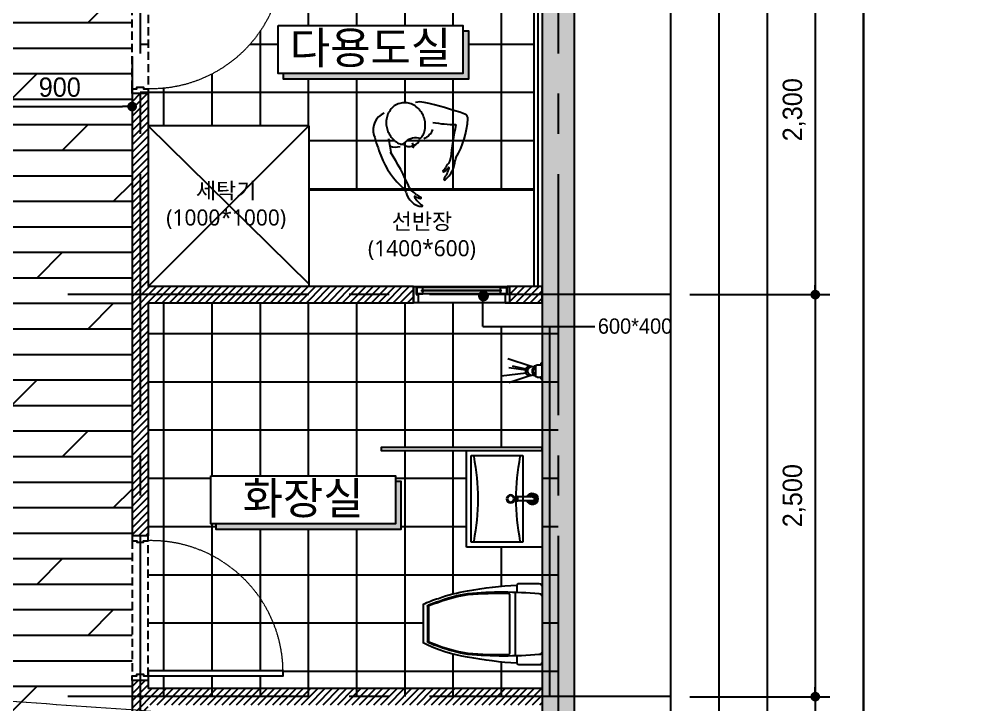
# Model space of a CAD drawing. Header units: millimetres. Extents: x -224448 to 1592092, y -164641 to 319001.
# Drawn here: x 81951 to 87950, y 91912 to 96174 of the extents above; entities that cross this region are included whole.
import ezdxf

# ---------------------------------------------------------------- set-up
doc = ezdxf.new("R2010")
doc.units = ezdxf.units.MM
for name, pattern in [('CEN', [62, 60, -1, 0, -1]), ('CENTER2', [1.125, 0.75, -0.125, 0.125, -0.125]), ('HIDDEN', [9.525, 6.35, -3.175])]:
    doc.linetypes.add(name, pattern=pattern)
doc.layers.get('Defpoints').update_dxf_attribs({"color": 35})
for name, color, linetype in [('ARREA', 1, 'Continuous'), ('CO-BATH', 6, 'Continuous'), ('DIM', 3, 'Continuous'), ('i-furn-bath', 6, 'Continuous'), ('I-SYM', 4, 'Continuous'), ('I-TEXT', 7, 'Continuous'), ('I_CON', 2, 'Continuous'), ('I_DOOR', 4, 'Continuous'), ('I_FUR', 6, 'Continuous'), ('I_HAT', 8, 'Continuous'), ('I_TXT', 7, 'Continuous'), ('I_WALL', 3, 'Continuous'), ('I_WIN', 5, 'Continuous')]:
    doc.layers.add(name, color=color, linetype=linetype)
doc.layers.add('I_CEN', color=1, linetype='CEN', lineweight=13)
doc.styles.add('HY울릉도', font='')
doc.styles.add('IABU-글꼴스타일', font='')
doc.styles.add('NTOP', font='Dotum.ttf')
doc.styles.add('맑은고딕', font='malgun.ttf')
doc.styles.get('HY울릉도').set_extended_font_data('HY울릉도L')
doc.styles.get('IABU-글꼴스타일').set_extended_font_data('HY울릉도L')
doc.linetypes.add('BATTING', pattern='A,0.00254,-2.54,[134,ltypeshp.shx,S=2.54,R=0,X=-2.54,Y=0],-5.08,[134,ltypeshp.shx,S=2.54,R=180,X=2.54,Y=0],-2.54', length=10.16254)
doc.dimstyles.new('IABC-100 (SUB)', dxfattribs={"dimscale": 60, "dimtxt": 2, "dimasz": 1, "dimexe": 1.5, "dimexo": 2, "dimgap": 1, "dimtad": 1, "dimdec": 0, "dimdsep": 46, "dimlunit": 6, "dimtxsty": 'IABU-글꼴스타일', "dimblk": '1234_Dot', "dimcen": 1, "dimclrd": 4, "dimclre": 4, "dimclrt": 7, "dimadec": 0, "dimazin": 0, "dimtfac": 1, "dimtdec": 0, "dimtix": 1, "dimtmove": 2, "dimatfit": 3, "dimldrblk": '1234_Dot', "dimfxl": 2, "dimtolj": 1, "dimtzin": 0, "dimarcsym": 0})
pattern_1 = [(0, (-20650, 42020), (0, 300), []), (90, (-20650, 42020), (-300, 2e-14), [])]

# ---------------------------------------------------------------- blocks, each defined once
blk = doc.blocks.new('klsdfa')
at = {"layer": 'I_CEN'}
blk.add_arc((2937606.3, -1355168), 820.3, 90.70525, 181.30421, dxfattribs=at)
at = {"layer": 'I_DOOR'}
for points in [[(2937596.2, -1354346.6), (2937596.2, -1355186.6), (2937626.2, -1355186.6), (2937626.2, -1354346.6)], [(2936756.2, -1355186.6), (2936756.2, -1355286.6), (2936786.2, -1355286.6), (2936786.2, -1355256.6), (2936796.2, -1355256.6), (2936796.2, -1355216.6), (2936786.2, -1355216.6), (2936786.2, -1355186.6), (2936756.2, -1355186.6)], [(2937656.2, -1355186.6), (2937656.2, -1355286.6), (2937626.2, -1355286.6), (2937626.2, -1355256.6), (2937616.2, -1355256.6), (2937616.2, -1355216.6), (2937626.2, -1355216.6), (2937626.2, -1355186.6), (2937656.2, -1355186.6)]]:
    blk.add_lwpolyline(points, close=True, dxfattribs=at)
at = {"layer": 'I_FUR', "color": 8, "linetype": 'HIDDEN', "ltscale": 8}
for p, q in [((2937626.2, -1355186.6), (2936786.2, -1355186.6)), ((2936786.2, -1355286.6), (2937626.2, -1355286.6))]:
    blk.add_line(p, q, dxfattribs=at)
blk = doc.blocks.new('A$C12CF277A')
at = {"color": 251, "linetype": 'ByBlock'}
for p, q in [((448.1, 482.6), (440.9, 477.7)), ((455.5, 487), (448.1, 482.6)), ((463.2, 490.9), (455.5, 487)), ((471, 494.3), (463.2, 490.9)), ((479, 497.2), (471, 494.3)), ((487, 499.7), (479, 497.2)), ((495.2, 501.7), (487, 499.7)), ((503.5, 503.2), (495.2, 501.7)), ((511.8, 504.2), (503.5, 503.2)), ((520.2, 504.8), (511.8, 504.2)), ((528.6, 504.9), (520.2, 504.8)), ((537, 504.5), (528.6, 504.9)), ((545.4, 503.6), (537, 504.5)), ((553.8, 502.3), (545.4, 503.6)), ((562.1, 500.4), (553.8, 502.3)), ((570.4, 498), (562.1, 500.4)), ((578.5, 495.1), (570.4, 498)), ((586.5, 491.7), (578.5, 495.1)), ((594.3, 487.7), (586.5, 491.7)), ((601.9, 483.2), (594.3, 487.7)), ((609.2, 478.2), (601.9, 483.2)), ((410, 446.1), (409.2, 444.9)), ((415.4, 453.4), (410, 446.1)), ((421.2, 460.2), (415.4, 453.4)), ((427.4, 466.5), (421.2, 460.2)), ((434, 472.4), (427.4, 466.5)), ((440.9, 477.7), (434, 472.4)), ((616.2, 472.6), (609.2, 478.2)), ((622.8, 466.5), (616.2, 472.6)), ((629, 459.9), (622.8, 466.5)), ((634.8, 452.8), (629, 459.9)), ((639.9, 445.2), (634.8, 452.8)), ((644.5, 437.2), (639.9, 445.2)), ((648.4, 428.8), (644.5, 437.2)), ((651.6, 420.1), (648.4, 428.8)), ((654.1, 411.1), (651.6, 420.1)), ((372.1, 371.4), (371.9, 370)), ((371.9, 370), (372.4, 368.7)), ((373, 372.8), (372.1, 371.4)), ((372.4, 368.7), (373.5, 367.5)), ((374.2, 374), (373, 372.8)), ((373.5, 367.5), (374.9, 366.6)), ((375.7, 375), (374.2, 374)), ((374.9, 366.6), (376.5, 365.9)), ((377.1, 375.8), (375.7, 375)), ((376.5, 365.9), (378.1, 365.3)), ((378.6, 376.5), (377.1, 375.8)), ((378.1, 365.3), (379.7, 365)), ((379.9, 377), (378.6, 376.5)), ((379.7, 365), (381.1, 364.7)), ((381.1, 377.4), (379.9, 377)), ((382.2, 377.7), (381.1, 377.4)), ((381.1, 364.7), (382.3, 364.5)), ((399.7, 372.7), (381.2, 370.9)), ((383.2, 378), (382.2, 377.7)), ((382.3, 364.5), (383.5, 364.4)), ((384.1, 378.2), (383.2, 378)), ((383.5, 364.4), (384.5, 364.3)), ((384.9, 378.4), (384.1, 378.2)), ((384.5, 364.3), (385.4, 364.3)), ((385.1, 378.5), (384.9, 378.4)), ((385.4, 364.3), (386.3, 364.2)), ((386.3, 364.2), (386.5, 364.2)), ((652.3, 355.9), (654.5, 364.9)), ((655.7, 401.9), (654.1, 411.1)), ((654.5, 364.9), (656, 374.1)), ((656.6, 392.7), (655.7, 401.9)), ((656, 374.1), (656.7, 383.3)), ((656.7, 383.3), (656.6, 392.7)), ((422.7, 303.6), (423.8, 302.6)), ((423.8, 302.6), (430.4, 296.5)), ((612.6, 296.7), (619.2, 302.6)), ((619.2, 302.6), (625.4, 308.9)), ((625.4, 308.9), (631.3, 315.7)), ((631.3, 315.7), (636.6, 323)), ((636.6, 323), (641.4, 330.7)), ((641.4, 330.7), (645.7, 338.7)), ((645.7, 338.7), (649.3, 347.2)), ((649.3, 347.2), (652.3, 355.9)), ((430.4, 296.5), (437.4, 290.9)), ((437.4, 290.9), (444.7, 285.8)), ((444.7, 285.8), (452.3, 281.3)), ((452.3, 281.3), (460.1, 277.4)), ((460.1, 277.4), (468.1, 274)), ((468.1, 274), (476.3, 271.1)), ((476.3, 271.1), (484.5, 268.7)), ((484.5, 268.7), (492.8, 266.8)), ((492.8, 266.8), (501.2, 265.5)), ((501.2, 265.5), (509.6, 264.6)), ((509.6, 264.6), (518, 264.2)), ((518, 264.2), (526.4, 264.3)), ((526.4, 264.3), (534.8, 264.9)), ((534.8, 264.9), (543.1, 265.9)), ((543.1, 265.9), (551.4, 267.4)), ((551.4, 267.4), (559.6, 269.4)), ((559.6, 269.4), (567.7, 271.8)), ((567.7, 271.8), (575.6, 274.8)), ((575.6, 274.8), (583.4, 278.2)), ((583.4, 278.2), (591.1, 282.1)), ((591.1, 282.1), (598.5, 286.5)), ((598.5, 286.5), (605.7, 291.4)), ((605.7, 291.4), (612.6, 296.7)), ((181.3, 223.2), (181.2, 221.7)), ((181.2, 221.7), (181.2, 220.1)), ((181.2, 220.1), (181.4, 218.6)), ((181.8, 224.6), (181.3, 223.2)), ((181.4, 218.6), (181.6, 217.3)), ((181.6, 217.3), (181.9, 216.1)), ((182.6, 225.7), (181.8, 224.6)), ((181.9, 216.1), (182.2, 215)), ((182.2, 215), (182.5, 214.1)), ((182.5, 214.1), (182.9, 213.2)), ((183.7, 226.3), (182.6, 225.7)), ((182.9, 213.2), (183.1, 212.4)), ((183.1, 212.4), (183.4, 211.7)), ((183.4, 211.7), (183.7, 211)), ((185, 226.5), (183.7, 226.3)), ((183.7, 211), (184, 210.4)), ((184, 210.4), (184.2, 209.9)), ((184.2, 209.9), (184.5, 209.3)), ((184.5, 209.3), (184.7, 208.8)), ((184.7, 208.8), (185, 208.3)), ((186.5, 226.1), (185, 226.5)), ((185, 208.3), (185.2, 207.9)), ((185.2, 207.9), (185.5, 207.4)), ((185.5, 207.4), (185.7, 207)), ((185.7, 207), (186, 206.5)), ((186, 206.5), (186.2, 206.1)), ((186.2, 206.1), (186.5, 205.7)), ((186.7, 226), (186.5, 226.1)), ((186.5, 205.7), (186.7, 205.2)), ((186.7, 205.2), (187, 204.8)), ((187, 204.8), (187.3, 204.3)), ((187.3, 204.3), (187.6, 203.8)), ((187.6, 203.8), (187.9, 203.4)), ((187.9, 203.4), (188.3, 202.8)), ((188.3, 202.8), (188.7, 202.3)), ((188.7, 202.3), (189.1, 201.7)), ((189.1, 201.7), (189.6, 201.1)), ((189.6, 201.1), (190.1, 200.5)), ((190.1, 200.5), (190.5, 199.9))]:
    blk.add_line(p, q, dxfattribs=at)
for centre, radius, start, end in [((441.9, 59.2), 527, 98.24778, 126.23458), ((649.2, -1691.7), 2289.9, 93.71698, 97.09528), ((508, 481.5), 112.2, 9.43818, 93.71708), ((110, 512.1), 34.5, 268.35441, 306.23478), ((-114.4, 1846.8), 1416.4, 279.95483, 290.18498), ((458, 1647.9), 1139.2, 265.14332, 269.98391), ((485.1, 459), 89.8, 145.61348, 185.47988), ((105.8, 365.6), 112, 88.35448, 160.89968), ((110.8, 292.3), 147.9, 106.74538, 133.85728), ((131.4, 366.4), 86.2, 134.01008, 157.58948), ((69.2, 430.8), 3.37, 314.00998, 105.48118), ((-151.8, 721.3), 382.2, 307.13988, 312.94168), ((133.3, 417.3), 34.5, 94.79838, 135.60098), ((454.3, 375.1), 75.1, 137.04308, 178.80508), ((425.8, 433.4), 20.1, 145.69268, 215.81708), ((332.7, 366.3), 94.7, 335.14318, 35.81658), ((5, 402.7), 4.97, 184.25758, 312.27868), ((54.7, 397.5), 3.42, 149.69248, 329.69368), ((151.2, 321.2), 119.6, 127.14048, 141.45438), ((453.7, 380.7), 75.1, 192.15472, 233.9167), ((436.9, 318), 20.1, 155.14268, 225.26708), ((500, 304.2), 89.8, 185.47988, 237.66735), ((-1434.7, 1236.9), 2289.9, 327.70188, 334.28288), ((527.4, 291.9), 112.2, 334.28288, 1.56628), ((133.8, 226.8), 4.48, 36.49228, 205.39348), ((281.5, 296.9), 168, 205.39303, 253.53054), ((303, 377.2), 221.9, 221.74057, 240.7781), ((289.5, 287.4), 119.6, 210.81844, 225.1323), ((263.8, 245.3), 86.2, 211.78875, 221.12033), ((196.3, 186.5), 3.37, 240.77915, 41.12038), ((-64.6, -68.3), 382.2, 39.33128, 45.13308), ((1551.3, -205.7), 1139.2, 158.09138, 165.41888), ((258.8, 194.6), 34.5, 216.67099, 257.47375), ((224.1, 102.7), 34.5, 46.20278, 73.53108), ((612.8, 508), 527, 226.20211, 254.02479), ((-178.9, -1188.6), 1416.4, 63.69558, 72.31818), ((476.6, 28.7), 28.8, 246.99842, 326.52798)]:
    blk.add_arc(centre, radius, start, end, dxfattribs=at)
blk = doc.blocks.new('j1')
at = {"layer": 'i-furn-bath', "color": 6}
for p, q in [((19910.7, 13515.2), (19444, 13515.2)), ((19424, 13495.2), (19424.2, 13371)), ((19931, 13371), (19930.8, 13495.2)), ((19434.2, 13361), (19480.4, 13361)), ((19480.4, 13350.3), (19876.9, 13350.1)), ((19876.6, 13360.9), (19921, 13361)), ((19801.3, 12776.1), (19560.6, 12776.1))]:
    blk.add_line(p, q, dxfattribs=at)
at = {"layer": 'i-furn-bath', "color": 8}
for p, q in [((19859.5, 13313.5), (19497.1, 13313)), ((19788.3, 12808.5), (19570.5, 12808.7)), ((19788.3, 12803.5), (19570.5, 12803.7))]:
    blk.add_line(p, q, dxfattribs=at)
at = {"layer": 'i-furn-bath', "color": 6}
for centre, radius, start, end in [((19444, 13495.2), 20, 90.08414, 180.08414), ((19508.3, 13495.3), 20, 90.08414, 180.08414), ((19910.8, 13495.2), 20, 0.08414, 90.08414), ((19434.2, 13371), 10, 180.08414, 270.08414), ((21971.8, 13520.8), 2542.6, 183.6048, 190.62391), ((17396, 13502.2), 2528.9, 349.76152, 356.7996), ((19921, 13371), 10, 270.08414, 0.08414), ((20391.9, 13192.6), 929.8, 188.69222, 206.61254), ((18965.1, 13190.5), 929.8, 339.86124, 351.47605), ((19243.8, 13047.5), 602.6, 336.74295, 343.4052), ((19243.8, 13047.5), 620.1, 334.04552, 343.4052)]:
    blk.add_arc(centre, radius, start, end, dxfattribs=at)
at = {"layer": 'i-furn-bath', "color": 8}
for centre, radius, start, end in [((19847.8, 13495.2), 20, 0.08414, 90.08414), ((21965.8, 13283.6), 2486.5, 175.04644, 185.29838), ((17399.4, 13268.9), 2478.9, 355.04006, 5.28477), ((21955.6, 13257.9), 2468.9, 178.95124, 184.71787), ((19497.1, 13303), 10, 90.08414, 178.95124), ((19859.5, 13303.5), 10, 1.21704, 90.08414), ((17401.2, 13251.3), 2468.9, 355.45041, 1.21704), ((20392.6, 13192.6), 913.1, 188.72366, 200.37929), ((20392.6, 13192.6), 908.1, 188.72366, 200.37929), ((18964.4, 13190.5), 908.1, 339.78899, 351.44461), ((18963.9, 13199.4), 916.6, 339.27822, 350.91152), ((20084.1, 13044.5), 573.1, 197.21229, 204.19184), ((20084.1, 13044.5), 568.1, 197.21615, 204.19717), ((19243.8, 13047.5), 597.6, 336.74295, 343.4052), ((19570.5, 12813.7), 10, 203.56976, 270.44477), ((19570.5, 12813.7), 5, 203.56976, 270.44477), ((19788.2, 12813.5), 5, 270.44477, 336.74295), ((19788.2, 12813.5), 10, 270.44477, 336.74295)]:
    blk.add_arc(centre, radius, start, end, dxfattribs=at)
blk = doc.blocks.new('B-003')
at = {"layer": 'CO-BATH'}
for p, q in [((-300, 0), (-300, -470)), ((300, 0), (-300, 0)), ((300, -470), (300, 0)), ((-300, -470), (300, -470))]:
    blk.add_line(p, q, dxfattribs=at)
at = {"layer": 'CO-BATH', "color": 8}
for p, q in [((-12.5, -60), (-12.5, -150.5)), ((12.5, -60), (12.5, -150.5)), ((-270, -120), (-270, -440)), ((270, -120), (-270, -120)), ((-14.5, -155.5), (-14.5, -160.5)), ((-14.5, -160.5), (14.5, -160.5)), ((-13.5, -150.5), (-13.5, -155.5)), ((13.5, -150.5), (13.5, -155.5)), ((14.5, -155.5), (14.5, -160.5)), ((270, -440), (270, -120)), ((-270, -440), (270, -440))]:
    blk.add_line(p, q, dxfattribs=at)
at = {"layer": 'CO-BATH', "color": 251}
for p, q in [((-14.5, -155.5), (14.5, -155.5)), ((-13.5, -150.5), (13.5, -150.5))]:
    blk.add_line(p, q, dxfattribs=at)
at = {"layer": 'CO-BATH', "color": 8}
blk.add_circle((0, -195), 25, dxfattribs=at)
at = {"layer": 'CO-BATH', "color": 251}
blk.add_circle((0, -195), 20, dxfattribs=at)
at = {"layer": 'CO-BATH', "color": 8}
for radius, start, end in [(35, 290.92481, 249.07514), (12.5, 359.99998, 179.99998)]:
    blk.add_arc((0, -60), radius, start, end, dxfattribs=at)
at = {"layer": 'CO-BATH', "color": 251}
for centre, radius, start, end in [((0, -60), 30, 294.62429, 245.37566), ((0, -60), 25, 299.99998, 239.99998), ((0, -60), 18, 313.98294, 226.01701), ((0, 1201.9), 1362.4, 258.89099, 281.10901), ((0, -1761.9), 1362.4, 78.89099, 101.10901)]:
    blk.add_arc(centre, radius, start, end, dxfattribs=at)
blk = doc.blocks.new('A-101')
at = {"layer": 'CO-BATH'}
for p, q in [((-49.8, 0), (50.2, 0)), ((-49.8, -5), (-49.8, 0)), ((-30, 0), (30, 0)), ((50.2, -5), (50.2, 0)), ((-49.8, -5), (-37.4, -5)), ((-38, -31), (-38, -8)), ((-23.1, -43.2), (-30.3, -74)), ((-30, -39), (0, -39)), ((-30, -39), (-30, -48)), ((-28, -50), (-24.7, -50)), ((-13.8, -47.7), (-13.8, -39)), ((0, -39), (30, -39)), ((13.8, -47.7), (13.8, -39)), ((23.1, -43.2), (30.3, -74)), ((24.7, -50), (28, -50)), ((30, -39), (30, -48)), ((37.4, -5), (50.2, -5)), ((38, -31), (38, -8))]:
    blk.add_line(p, q, dxfattribs=at)
for centre, radius, start, end in [((-30, -8), 8, 90, 180), ((30, -8), 8, 0, 90), ((-30, -31), 8, 180, 270), ((-28, -48), 2, 180, 270), ((-11.4, -43.2), 11.7, 159.23985, 180), ((-11.4, -43.2), 11.7, 180, 210.37899), ((-5.9, -40), 18, 210.37899, 234.75484), ((-2.3, -34.9), 24.2, 234.75484, 253.68605), ((-10.7, -47.7), 3.12, 180, 222.16593), ((-5.6, -43.1), 9.93, 222.16593, 245.42253), ((-2.2, -35.7), 18.1, 245.42253, 259.27274), ((0, -26.9), 32.6, 253.68605, 270), ((0, -23.9), 30.1, 259.27274, 270), ((0, -23.9), 30.1, 270, 280.72726), ((0, -26.9), 32.6, 270, 286.31395), ((2.2, -35.7), 18.1, 280.72726, 294.57747), ((2.3, -34.9), 24.2, 286.31395, 305.24516), ((5.6, -43.1), 9.93, 294.57747, 317.83407), ((10.7, -47.7), 3.12, 317.83407, 360), ((5.9, -40), 18, 305.24516, 329.62101), ((11.4, -43.2), 11.7, 329.62101, 0), ((11.4, -43.2), 11.7, 0, 20.76015), ((28, -48), 2, 270, 0), ((30, -31), 8, 270, 0), ((-13.8, -77.9), 17, 166.81862, 180), ((-13.8, -77.9), 17, 180, 209.28052), ((0.6, -58.7), 30.2, 194.59679, 194.99057), ((-7.1, -74.2), 24.6, 209.28052, 233.54641), ((-4.1, -64.4), 23.7, 176.04254, 199.38076), ((0.6, -58.7), 30.2, 206.60074, 268.83245), ((-2.8, -68.3), 31.9, 233.54641, 252.98678), ((0, -59.1), 41.5, 252.98678, 270), ((-0.6, -58.7), 30.2, 271.16755, 333.39926), ((0, -59.1), 41.5, 270, 287.01322), ((2.8, -68.3), 31.9, 287.01322, 306.45359), ((7.1, -74.2), 24.6, 306.45359, 330.71948), ((4.1, -64.4), 23.7, 340.61924, 3.95746), ((-0.6, -58.7), 30.2, 345.00943, 345.40321), ((13.8, -77.9), 17, 330.71948, 0), ((13.8, -77.9), 17, 360, 13.18138)]:
    blk.add_arc(centre, radius, start, end, dxfattribs=at)
blk = doc.blocks.new('A-102')
at = {"layer": 'CO-BATH', "color": 251}
for p, q in [((-30.7, -76.3), (-72.9, -207)), ((-14, -98.2), (-32.3, -254.8)), ((5.7, -100.2), (20.8, -206.8)), ((12.1, -98.8), (31.3, -183.2)), ((30.3, -74), (75.6, -211.9))]:
    blk.add_line(p, q, dxfattribs=at)
at = {"layer": 'CO-BATH'}
blk.add_blockref('A-101', (0, 0), dxfattribs=at)
blk = doc.blocks.new('1234_Dot')
at = {"color": 0, "linetype": 'ByBlock', "lineweight": -2}
blk.add_line((-0.5, 0), (-1, 0), dxfattribs=at)
at = {"color": 0, "linetype": 'ByBlock', "const_width": 0.5}
blk.add_lwpolyline([(-0.25, 0, 1), (0.25, 0, 1)], format="xyb", close=True, dxfattribs=at)
blk = doc.blocks.new('*D175')
at = {"layer": 'Defpoints', "color": 0, "ltscale": 50, "transparency": 16777216}
for p in [(86002.5, 96761.6), (86002.5, 94461.6), (86902.5, 94461.6)]:
    blk.add_point(p, dxfattribs=at)
at = {"layer": 'DIM', "color": 4, "lineweight": -2, "ltscale": 50, "transparency": 16777216}
for p, q in [((86122.5, 96761.6), (86992.5, 96761.6)), ((86902.5, 96701.6), (86902.5, 94521.6)), ((86122.5, 94461.6), (86992.5, 94461.6))]:
    blk.add_line(p, q, dxfattribs=at)
at = {"layer": 'DIM', "color": 4, "lineweight": -2, "ltscale": 50, "transparency": 16777216, "xscale": 60, "yscale": 60, "zscale": 60}
for p, rotation in [((86902.5, 96761.6), 90), ((86902.5, 94461.6), 270)]:
    blk.add_blockref('1234_Dot', p, dxfattribs=dict(at, rotation=rotation))
at = {"layer": 'DIM', "color": 7, "ltscale": 50, "transparency": 16777216, "insert": (86771.1, 95611.6), "char_height": 120, "attachment_point": 5, "rotation": 90, "style": 'IABU-글꼴스타일'}
blk.add_mtext('\\A1;2,300', dxfattribs=at)
blk = doc.blocks.new('*D176')
at = {"layer": 'Defpoints', "color": 0, "ltscale": 50, "transparency": 16777216}
for p in [(86002.5, 94461.6), (86002.5, 91961.6), (86902.5, 91961.6)]:
    blk.add_point(p, dxfattribs=at)
at = {"layer": 'DIM', "color": 4, "lineweight": -2, "ltscale": 50, "transparency": 16777216}
for p, q in [((86122.5, 94461.6), (86992.5, 94461.6)), ((86902.5, 94401.6), (86902.5, 92021.6)), ((86122.5, 91961.6), (86992.5, 91961.6))]:
    blk.add_line(p, q, dxfattribs=at)
at = {"layer": 'DIM', "color": 4, "lineweight": -2, "ltscale": 50, "transparency": 16777216, "xscale": 60, "yscale": 60, "zscale": 60}
for p, rotation in [((86902.5, 94461.6), 90), ((86902.5, 91961.6), 270)]:
    blk.add_blockref('1234_Dot', p, dxfattribs=dict(at, rotation=rotation))
at = {"layer": 'DIM', "color": 7, "ltscale": 50, "transparency": 16777216, "insert": (86771.1, 93211.6), "char_height": 120, "attachment_point": 5, "rotation": 90, "style": 'IABU-글꼴스타일'}
blk.add_mtext('\\A1;2,500', dxfattribs=at)
blk = doc.blocks.new('*D177')
at = {"layer": 'Defpoints', "color": 0, "ltscale": 50, "transparency": 16777216}
for p in [(86002.5, 91961.6), (86002.5, 90361.6), (86902.5, 90361.6)]:
    blk.add_point(p, dxfattribs=at)
at = {"layer": 'DIM', "color": 4, "lineweight": -2, "ltscale": 50, "transparency": 16777216}
for p, q in [((86122.5, 91961.6), (86992.5, 91961.6)), ((86902.5, 91901.6), (86902.5, 90421.6)), ((86122.5, 90361.6), (86992.5, 90361.6))]:
    blk.add_line(p, q, dxfattribs=at)
at = {"layer": 'DIM', "color": 4, "lineweight": -2, "ltscale": 50, "transparency": 16777216, "xscale": 60, "yscale": 60, "zscale": 60}
for p, rotation in [((86902.5, 91961.6), 90), ((86902.5, 90361.6), 270)]:
    blk.add_blockref('1234_Dot', p, dxfattribs=dict(at, rotation=rotation))
at = {"layer": 'DIM', "color": 7, "ltscale": 50, "transparency": 16777216, "insert": (86771.1, 91161.6), "char_height": 120, "attachment_point": 5, "rotation": 90, "style": 'IABU-글꼴스타일'}
blk.add_mtext('\\A1;1,600', dxfattribs=at)
blk = doc.blocks.new('*D179')
at = {"layer": 'Defpoints', "color": 0, "ltscale": 50, "transparency": 16777216}
for p in [(86002.5, 96761.6), (87202.5, 96761.6), (86002.5, 85061.6)]:
    blk.add_point(p, dxfattribs=at)
at = {"layer": 'DIM', "color": 4, "lineweight": -2, "ltscale": 50, "transparency": 16777216}
for p, q in [((86122.5, 96761.6), (87292.5, 96761.6)), ((87202.5, 85121.6), (87202.5, 96701.6)), ((86122.5, 85061.6), (87292.5, 85061.6))]:
    blk.add_line(p, q, dxfattribs=at)
at = {"layer": 'DIM', "color": 4, "lineweight": -2, "ltscale": 50, "transparency": 16777216, "xscale": 60, "yscale": 60, "zscale": 60}
for p, rotation in [((87202.5, 96761.6), 90), ((87202.5, 85061.6), 270)]:
    blk.add_blockref('1234_Dot', p, dxfattribs=dict(at, rotation=rotation))
at = {"layer": 'DIM', "color": 7, "ltscale": 50, "transparency": 16777216, "insert": (87071.1, 90911.6), "char_height": 120, "attachment_point": 5, "rotation": 90, "style": 'IABU-글꼴스타일'}
blk.add_mtext('\\A1;11,700', dxfattribs=at)
blk = doc.blocks.new('ff')
at = {"layer": 'I_WIN', "linetype": 'Continuous'}
for p, q in [((43740, 8610), (43710, 8610)), ((43710, 8610), (43710, 8519.1)), ((43740, 8559.1), (43740, 8610)), ((44280, 8561.1), (44280, 8610)), ((44280, 8610), (44310, 8610)), ((44310, 8610), (44310, 8519.1)), ((44310, 8610), (44310, 8519)), ((43727.4, 8510.1), (43727.4, 8559.1)), ((43727.4, 8559.1), (43740, 8559.1)), ((43730.7, 8514.8), (43730.7, 8554.8)), ((43730.7, 8554.8), (43768.7, 8554.8)), ((44289.3, 8554.8), (43730.7, 8554.8)), ((43768.7, 8540.1), (43763.2, 8538.3)), ((43763.2, 8538.3), (43763.2, 8531.9)), ((44256.8, 8537.1), (43763.2, 8537.1)), ((43763.2, 8533.1), (44256.8, 8533.1)), ((43763.2, 8531.9), (43768.7, 8530.1)), ((43768.7, 8554.8), (43768.7, 8540.1)), ((43768.7, 8540.9), (43771.5, 8539.5)), ((43768.7, 8529.3), (43771.5, 8530.7)), ((43768.7, 8530.1), (43768.7, 8514.8)), ((43771.5, 8539.5), (43772, 8538.5)), ((43771.5, 8530.7), (43772, 8531.7)), ((43772, 8538.5), (43772.5, 8537.1)), ((43772, 8531.7), (43772.5, 8533.1)), ((44248, 8538.5), (44247.5, 8537.1)), ((44248, 8538.5), (44247.5, 8537.1)), ((44248, 8531.7), (44247.5, 8533.1)), ((44248, 8531.7), (44247.5, 8533.1)), ((44248.5, 8539.5), (44248, 8538.5)), ((44248.5, 8539.5), (44248, 8538.5)), ((44248.5, 8530.7), (44248, 8531.7)), ((44248.5, 8530.7), (44248, 8531.7)), ((44251.3, 8540.9), (44248.5, 8539.5)), ((44251.3, 8540.9), (44248.5, 8539.5)), ((44251.3, 8529.3), (44248.5, 8530.7)), ((44251.3, 8529.3), (44248.5, 8530.7)), ((44289.3, 8554.8), (44251.3, 8554.8)), ((44251.3, 8554.8), (44251.3, 8540.1)), ((44289.3, 8554.8), (44251.3, 8554.8)), ((44251.3, 8554.8), (44251.3, 8540.1)), ((44251.3, 8540.1), (44256.8, 8538.3)), ((44251.3, 8540.1), (44256.8, 8538.3)), ((44256.8, 8531.9), (44251.3, 8530.1)), ((44256.8, 8531.9), (44251.3, 8530.1)), ((44251.3, 8530.1), (44251.3, 8514.8)), ((44251.3, 8530.1), (44251.3, 8514.8)), ((44254.8, 8537.1), (44254.8, 8533.1)), ((44254.8, 8537.1), (44254.8, 8533.1)), ((44256.8, 8538.3), (44256.8, 8531.9)), ((44256.8, 8538.3), (44256.8, 8531.9)), ((44280, 8559), (44280, 8561.1)), ((44292.6, 8559), (44280, 8559)), ((44289.3, 8514.8), (44289.3, 8554.8)), ((44289.3, 8514.8), (44289.3, 8554.8)), ((44292.6, 8510), (44292.6, 8559)), ((43710, 8519.1), (43710, 8510.1)), ((43710, 8510.1), (43727.4, 8510.1)), ((43768.7, 8514.8), (43730.7, 8514.8)), ((44289.3, 8514.8), (43730.7, 8514.8)), ((44251.3, 8514.8), (44289.3, 8514.8)), ((44251.3, 8514.8), (44289.3, 8514.8)), ((44310, 8510), (44292.6, 8510)), ((44310, 8519.1), (44310, 8510.1)), ((44310, 8519), (44310, 8510))]:
    blk.add_line(p, q, dxfattribs=at)
blk.add_lwpolyline([(44310, 8610), (43710, 8610), (43710, 8510.1), (44310, 8510.1)], dxfattribs=at)
blk = doc.blocks.new('*D189')
at = {"layer": 'Defpoints', "color": 0, "ltscale": 50, "transparency": 16777216}
for p in [(81752.5, 96061.6), (82652.5, 96061.6), (82652.5, 95631.3)]:
    blk.add_point(p, dxfattribs=at)
at = {"layer": 'DIM', "color": 4, "lineweight": -2, "ltscale": 50, "transparency": 16777216}
for p, q in [((81752.5, 95941.6), (81752.5, 95541.3)), ((82652.5, 95941.6), (82652.5, 95541.3)), ((81812.5, 95631.3), (82592.5, 95631.3))]:
    blk.add_line(p, q, dxfattribs=at)
at = {"layer": 'DIM', "color": 4, "lineweight": -2, "ltscale": 50, "transparency": 16777216, "xscale": 60, "yscale": 60, "zscale": 60, "rotation": 180}
blk.add_blockref('1234_Dot', (81752.5, 95631.3), dxfattribs=at)
at = {"layer": 'DIM', "color": 4, "lineweight": -2, "ltscale": 50, "transparency": 16777216, "xscale": 60, "yscale": 60, "zscale": 60}
blk.add_blockref('1234_Dot', (82652.5, 95631.3), dxfattribs=at)
at = {"layer": 'DIM', "color": 7, "ltscale": 50, "transparency": 16777216, "insert": (82202.5, 95751.3), "char_height": 120, "attachment_point": 5, "style": 'IABU-글꼴스타일'}
blk.add_mtext('\\A1;900', dxfattribs=at)

msp = doc.modelspace()

# ---------------------------------------------------------------- hatches: boundary and pattern name
at = {"layer": 'I-SYM', "linetype": 'Continuous', "ltscale": 0.5}
h = msp.add_hatch(color=9, dxfattribs=at)
h.dxf.hatch_style = 1
edge = h.paths.add_edge_path()
edge.add_arc((84838.181, 94453.404), 34.266, 0, 360)
at = {"layer": 'I_HAT'}
h = msp.add_hatch(color=256, dxfattribs=at)
h.dxf.hatch_style = 1
h.paths.add_polyline_path([(73302.484, 96861.633), (72702.484, 96861.633), (72702.484, 96661.633), (72711.564, 96661.633), (72802.484, 96661.633), (72902.484, 96661.633), (73302.484, 96661.633)])
h.paths.add_polyline_path([(72902.484, 95761.633), (72702.484, 95761.633), (72702.484, 84961.633), (73302.484, 84961.633), (73302.484, 85161.633), (72902.484, 85161.633), (72902.484, 88311.633), (72902.484, 90311.633), (72902.484, 94511.633)])
h.paths.add_polyline_path([(82977.484, 85161.633), (82752.484, 85161.633), (82752.484, 85511.633), (82652.484, 85511.633), (82652.484, 85161.633), (82152.484, 85161.633), (82152.484, 84961.633), (82977.484, 84961.633)])
h.paths.add_polyline_path([(85402.484, 90861.633), (85202.484, 90861.633), (85202.484, 85161.633), (84977.484, 85161.633), (84977.484, 84961.633), (85402.484, 84961.633)])
h.paths.add_polyline_path([(85402.484, 94263.236), (85202.484, 94263.236), (85202.484, 91811.633), (85202.484, 91461.633), (85402.484, 91461.633)])
h.paths.add_polyline_path([(85402.484, 96661.633), (85402.484, 96861.633), (84802.484, 96861.633), (84802.484, 96661.633), (85202.484, 96661.633), (85202.484, 94611.633), (85202.484, 94263.236), (85402.484, 94263.236)])
h = msp.add_hatch(dxfattribs=at)
h.set_pattern_fill('ANSI31', color=256, scale=10)
h.set_pattern_definition([(45, (-20650, 42020), (-22.45064, 22.45064), [])])
h.paths.add_polyline_path([(85202.484, 92011.633), (82752.484, 92011.633), (82752.484, 92061.633), (82652.484, 92061.633), (82652.484, 87261.633), (81352.484, 87261.633), (81352.484, 86811.633), (81452.484, 86811.633), (81452.484, 87161.633), (82652.484, 87161.633), (82652.484, 86411.633), (82752.484, 86411.633), (82752.484, 90311.633), (84252.484, 90311.633), (84252.484, 90411.633), (82752.484, 90411.633), (82752.484, 91911.633), (85202.484, 91911.633)])
h.paths.add_polyline_path([(82752.484, 94411.633), (84402.484, 94411.633), (84402.484, 94511.633), (82752.484, 94511.633), (82752.484, 95711.633), (82652.484, 95711.633), (82652.484, 94411.633), (82652.484, 92961.633), (82752.484, 92961.633)])
h.paths.add_polyline_path([(85202.484, 94511.633), (85002.484, 94511.633), (85002.484, 94502.554), (85002.484, 94411.633), (85202.484, 94411.633)])
h.paths.add_polyline_path([(81452.484, 85511.633), (81352.484, 85511.633), (81352.484, 85161.633), (81452.484, 85161.633)])
h.paths.add_polyline_path([(77852.484, 91011.633), (77752.484, 91011.633), (77752.484, 90961.633), (72902.484, 90961.633), (72902.484, 90861.633), (77752.484, 90861.633), (77752.484, 86111.633), (77852.484, 86111.633)])
h.paths.add_polyline_path([(77852.484, 85211.633), (77752.484, 85211.633), (77752.484, 85161.633), (77852.484, 85161.633)])
h.paths.add_polyline_path([(77852.484, 96661.633), (77752.484, 96661.633), (77752.484, 91911.633), (77852.484, 91911.633)])
h = msp.add_hatch(dxfattribs=at)
h.set_pattern_fill('DOLMIT', color=256, scale=25, double=1)
h.set_pattern_definition([(0, (-20650, 42020), (0, 158.75), []), (45, (-20650, 42020), (-317.4998, 317.4998), [224.5064, -449.0128])])
h.paths.add_polyline_path([(82652.484, 92061.633), (82652.484, 92091.633), (82652.484, 92931.633), (82652.484, 92961.633), (82652.484, 94411.633), (82652.484, 95711.633), (82652.484, 95741.633), (82652.484, 96581.633), (82652.484, 96611.633), (82652.484, 96661.633), (81752.484, 96661.633), (81752.484, 96061.633), (78452.484, 96061.633), (78452.484, 92911.633), (78582.484, 92911.633), (78217.484, 92411.633), (78582.484, 91911.633), (77852.484, 91911.633), (77852.484, 91911.633), (77852.484, 91881.633), (77852.484, 91041.633), (77852.484, 91011.633), (77852.484, 90461.633), (78252.484, 90461.633), (78252.484, 87461.633), (77852.484, 87461.633), (77852.484, 86111.633), (77802.484, 86111.633), (77802.484, 85211.633), (77852.484, 85211.633), (77852.484, 85161.633), (81352.484, 85161.633), (81352.484, 85511.633), (81402.484, 85511.633), (81402.484, 86771.633), (81382.484, 86771.633), (81352.484, 86781.633), (81352.484, 86741.633), (81352.484, 85911.633, -0.40080573), (80483.404, 86741.633), (80482.484, 86741.633), (80482.484, 86781.633), (81352.484, 86781.633), (81352.484, 86811.633), (81352.484, 87261.633), (82652.484, 87261.633), (82647.723, 87659.484, -0.41421356), (82617.723, 87629.484, -0.01137278), (82452.212, 87625.795, -0.50118324), (82433.043, 87651.475, 0.2060648), (82400.413, 87791.401, -0.05301842), (82407.584, 87780.933, -0.19360103), (82432.298, 87647.565, 0.44025486), (82452.208, 87625.795, 0.00131303), (82471.324, 87625.837), (82402.991, 87626.03, -0.00588961), (81874.674, 87622.566, -0.39600845), (81844.214, 87650.128, -0.05412982), (81846.169, 87782.633, -0.31566123), (81865.705, 87811.005, -0.48601721), (81826.493, 87837.238, -0.0410269), (81827.477, 88460.363, -0.4193379), (81857.373, 88490.984, -0.39206699), (81827.451, 88518.692, -0.03949918), (81827.451, 89140.777, -0.39198055), (81857.364, 89168.484), (81857.581, 89171.485, -0.3894914), (81827.522, 89198.751, -0.04765668), (81826.995, 89813.525, -0.4720466), (81856.25, 89849.441, -0.00021923), (81875.379, 89849.54, -0.37736067), (81846.169, 89876.335, -0.05412982), (81844.214, 90008.841, -0.39600845), (81874.674, 90036.403, -0.00588961), (82402.991, 90032.939, -0.01580616), (82617.723, 90029.984, -0.41421356), (82647.723, 89999.984)])
h.paths.add_polyline_path([(81352.484, 86741.633), (80483.404, 86741.633, 0.40080573), (81352.484, 85911.633)], flags=17)
h = msp.add_hatch(dxfattribs=at)
h.set_pattern_fill('_USER', color=256, scale=300, double=1, pattern_type=0)
h.set_pattern_definition(pattern_1)
h.paths.add_polyline_path([(85152.484, 96211.633), (84852.484, 96211.633), (84852.484, 96661.633), (84802.484, 96661.633), (82752.484, 96661.633), (82752.484, 96611.633), (82702.484, 96611.633), (82702.484, 95711.633), (82752.484, 95711.633), (82752.484, 95511.633), (83752.484, 95511.633), (83752.484, 95111.633), (85152.484, 95111.633)])
h.paths.add_polyline_path([(83594.801, 95802.469), (83594.801, 95836.219), (83561.051, 95836.219), (83561.051, 96136.219), (84710.934, 96136.219), (84710.934, 96102.469), (84744.684, 96102.469), (84744.684, 95802.469)], flags=16)
h.paths.add_polyline_path([(82752.484, 95741.633), (82752.484, 96581.633), (83592.484, 96581.633), (83592.484, 96551.633), (83591.402, 96551.633, -0.41727873)], flags=16)
h.paths.add_polyline_path([(84312.204, 95402.407), (84320.477, 95398.825), (84322.07, 95398.284, 0.31325947), (84344.379, 95403.785, -0.27145333), (84435.18, 95434.131, 0.32513312), (84456.76, 95443.894), (84461.717, 95452.372), (84465.573, 95460.451), (84468.833, 95468.719), (84471.505, 95477.125), (84473.601, 95485.625), (84475.136, 95494.18), (84476.127, 95502.754), (84476.588, 95511.318), (84476.535, 95519.845), (84475.983, 95528.31), (84474.945, 95536.695), (84473.432, 95544.98), (84471.454, 95553.148), (84469.02, 95561.181), (84466.135, 95569.064), (84462.805, 95576.78), (84459.032, 95584.309), (84454.821, 95591.633), (84450.172, 95598.731), (84445.088, 95605.575), (84439.57, 95612.141), (84433.623, 95618.397), (84427.253, 95624.31), (84420.467, 95629.842), (84413.278, 95634.953), (84405.703, 95639.599), (84397.764, 95643.736), (84389.49, 95647.317), (84380.917, 95650.296), (84372.089, 95652.628), (84363.057, 95654.271), (84353.88, 95655.189), (84344.623, 95655.352), (84335.356, 95654.74), (84326.155, 95653.342), (84317.094, 95651.159), (84308.252, 95648.204), (84299.7, 95644.501), (84291.507, 95640.086), (84283.734, 95635.004), (84276.434, 95629.308), (84269.653, 95623.057), (84263.423, 95616.314), (84257.771, 95609.143), (84252.712, 95601.608), (84248.254, 95593.772), (84244.397, 95585.693), (84241.138, 95577.426), (84238.466, 95569.019), (84236.369, 95560.519), (84234.833, 95551.964), (84233.843, 95543.39), (84233.381, 95534.826), (84233.434, 95526.3), (84233.986, 95517.834), (84235.024, 95509.449), (84236.537, 95501.164), (84238.515, 95492.997), (84240.949, 95484.963), (84243.834, 95477.08), (84247.164, 95469.364), (84250.936, 95461.834), (84255.147, 95454.51), (84259.796, 95447.413), (84264.88, 95440.569), (84270.398, 95434.002), (84276.344, 95427.746), (84282.715, 95421.833), (84289.5, 95416.302), (84296.689, 95411.191), (84304.264, 95406.544)], flags=16)
h.paths.add_polyline_path([(84393.944, 95386.125), (84394.624, 95385.039), (84395.429, 95383.863), (84396.385, 95382.616), (84397.513, 95381.351), (84398.815, 95380.166), (84400.261, 95379.222), (84401.765, 95378.719), (84403.19, 95378.83), (84404.396, 95379.598), (84405.295, 95380.904), (84405.883, 95382.528), (84406.713, 95386.9), (84406.056, 95391.36), (84406.193, 95390.218), (84406.303, 95388.941), (84406.366, 95387.518), (84406.352, 95385.947), (84406.212, 95384.258), (84405.883, 95382.528), (84403.841, 95376.883), (84396.54, 95381.653)], flags=16)
h.paths.add_polyline_path([(84600.449, 95231.215), (84600.98, 95231.613), (84601.474, 95231.994), (84605.886, 95235.493), (84608.787, 95239.155), (84604.872, 95234.412)], flags=16)
h.paths.add_polyline_path([(83598.147, 95767.918), (84676.048, 95767.918), (84676.048, 96205.487), (83598.147, 96205.487)], flags=24)
h.paths.add_polyline_path([(84516.198, 96235.99), (85169.866, 96235.99), (85169.866, 96639.342), (84516.198, 96639.342)], flags=9)
h = msp.add_hatch(color=256, dxfattribs=at)
h.dxf.hatch_style = 1
h.paths.add_polyline_path([(84744.684, 96102.469), (84710.934, 96102.469), (84710.934, 95836.219), (83594.801, 95836.219), (83594.801, 95802.469), (84744.684, 95802.469)])
h = msp.add_hatch(dxfattribs=at)
h.set_pattern_fill('_USER', color=256, scale=300, double=1, pattern_type=0)
h.set_pattern_definition(pattern_1)
h.paths.add_polyline_path([(85302.484, 94263.236), (84835.399, 94263.236), (84835.399, 94411.633), (84402.484, 94411.633), (82752.484, 94411.633), (82752.484, 92961.633), (82752.484, 92931.633, -0.41727873), (83591.402, 92121.633), (83592.484, 92121.633), (83592.484, 92091.633), (82752.484, 92091.633), (82752.484, 92061.633), (82702.484, 92061.633), (82702.484, 91961.633), (85302.484, 91961.633)])
h.paths.add_polyline_path([(84202.484, 93511.633), (85202.484, 93511.633), (85202.484, 93491.633), (85202.484, 92891.633), (84732.484, 92891.633), (84732.484, 93491.633), (84202.484, 93491.633)], flags=16)
h.paths.add_polyline_path([(84291.525, 93335.573), (84291.525, 93301.823), (84325.275, 93301.823), (84325.275, 93001.823), (83175.392, 93001.823), (83175.392, 93035.573), (83141.642, 93035.573), (83141.642, 93335.573)], flags=16)
h.paths.add_polyline_path([(84762.484, 93461.633), (85082.484, 93461.633), (85082.484, 93204.133), (85109.792, 93204.133, -5.41533937), (85109.792, 93179.133), (85082.484, 93179.133), (85082.484, 92921.633), (84762.484, 92921.633)], flags=0)
h.paths.add_polyline_path([(85104.297, 93972.516, -0.08606226), (85101.874, 93986.488, -0.11077037), (85106.087, 94004.158, -0.24294182), (85124.025, 94017.84), (85152.484, 94011.175), (85152.484, 94016.488), (85163.447, 94016.488, -0.41421356), (85171.447, 94024.488), (85197.484, 94024.488), (85197.484, 94036.716), (85202.484, 94036.716), (85202.484, 93936.716), (85197.484, 93936.716), (85197.484, 93948.488), (85163.447, 93948.488), (85163.447, 93956.488), (85154.484, 93956.488, -0.41421356), (85152.484, 93958.488), (85152.484, 93961.802), (85124.395, 93955.223), (85124.091, 93955.125, -0.19292156), (85108.529, 93964.739, -0.06978063), (85104.311, 93972.517)], flags=16)
h.paths.add_polyline_path([(85163.447, 94000.273), (85163.447, 94008.819, 0.22691518), (85153.368, 94007.971, 0.22772934), (85149.535, 94000.273)], flags=0)
h.paths.add_polyline_path([(85149.009, 93992.083, -0.06050661), (85150.33, 93996.235, -0.0732691), (85147.756, 94002.817, 0.08279139), (85144.288, 93995.637, 0.07130351), (85142.977, 93986.488, 0.06874853), (85149.009, 93980.893, -0.09388742)], flags=0)
h.paths.add_polyline_path([(85150.33, 93976.741, 0.10182582), (85152.695, 93973.511, 0.18608803), (85154.788, 93972.704), (85152.869, 93972.704, -0.06627991)], flags=0)
h.paths.add_polyline_path([(85051.984, 93206.133), (85051.984, 93177.133), (85041.984, 93177.133), (85041.984, 93182.908, -0.00320206), (85041.984, 93200.358), (85041.984, 93206.133)], flags=0)
h.paths.add_polyline_path([(84987.484, 93191.633, -1), (85027.484, 93191.633, -1)], flags=0)
h.paths.add_polyline_path([(84557.658, 92572.805, -0.05072261), (84739.973, 92619.382, -0.03071908), (85048.294, 92655.708, -0.41421356), (85058.309, 92665.693), (85182.513, 92665.511, -0.41335361), (85202.484, 92645.54), (85202.484, 92178.772, -0.41507404), (85182.455, 92158.743), (85058.25, 92158.926, -0.41421356), (85048.265, 92168.94, -0.03063622), (84739.368, 92207.494, -0.07835189), (84463.367, 92295.325), (84463.367, 92536.09, -0.04086203)], flags=16)
h.paths.add_polyline_path([(84562.486, 92555.983, -0.05076571), (84741.885, 92603.72, -0.02984436), (85037.438, 92611.671), (85037.542, 92214.852, -0.02929994), (84746.518, 92224.108, -0.05228097), (84562.066, 92271.417, -0.0303846), (84496.969, 92296.029, -0.29564149), (84490.968, 92305.099), (84490.761, 92529.524, -0.03174816)], flags=0)
h.paths.add_polyline_path([(84564.084, 92551.242, -0.05090116), (84742.712, 92597.05, -0.02516698), (84990.987, 92604.272, -0.40843403), (85000.775, 92594.26), (85000.242, 92231.851, -0.40843403), (84990.425, 92221.867, -0.02516698), (84742.172, 92229.818, -0.05090116), (84563.68, 92276.151, -0.03046988), (84498.968, 92300.612, -0.29564149), (84495.968, 92305.147), (84495.758, 92531.635, 0.23834), (84490.827, 92524.081, -0.03271937)], flags=0)
h.paths.add_polyline_path([(82752.484, 92931.633), (82752.484, 92121.633), (83591.402, 92121.633, 0.41727873)], flags=17)
h.paths.add_polyline_path([(83307.744, 92966.926), (84141.169, 92966.926), (84141.169, 93404.496), (83307.744, 93404.496)], flags=24)
h = msp.add_hatch(color=256, dxfattribs=at)
h.dxf.hatch_style = 1
h.paths.add_polyline_path([(84325.275, 93301.823), (84291.525, 93301.823), (84291.525, 93035.573), (83175.392, 93035.573), (83175.392, 93001.823), (84325.275, 93001.823)])

# ---------------------------------------------------------------- linework, layer by layer
at = {"layer": 'ARREA', "color": 1, "linetype": 'CENTER2', "ltscale": 2000}
for p, q in [((82702.484, 97461.633), (82702.484, 84361.633)), ((85302.484, 97461.633), (85302.484, 84361.633)), ((86002.484, 94461.633), (82052.484, 94461.633)), ((86002.484, 91961.633), (82052.484, 91961.633))]:
    msp.add_line(p, q, dxfattribs=at)
at = {"layer": 'Defpoints'}
for points in [[(70902.484, 98661.633), (87202.484, 98661.633), (87202.484, 83161.633), (70902.484, 83161.633)], [(71202.484, 98361.633), (86902.484, 98361.633), (86902.484, 83461.633), (71202.484, 83461.633)], [(71502.484, 98061.633), (86602.484, 98061.633), (86602.484, 83761.633), (71502.484, 83761.633)], [(71802.484, 97761.633), (86302.484, 97761.633), (86302.484, 84061.633), (71802.484, 84061.633)], [(72102.484, 97461.633), (86002.484, 97461.633), (86002.484, 84361.633), (72102.484, 84361.633)]]:
    msp.add_lwpolyline(points, close=True, dxfattribs=at)
at = {"layer": 'I-SYM', "color": 9, "linetype": 'Continuous', "ltscale": 0.5}
for q in [(84835.399, 94453.236), (85530.966, 94263.236)]:
    msp.add_line((84835.399, 94263.236), q, dxfattribs=at)
at = {"layer": 'I_CEN'}
msp.add_line((-107990, 105361.633), (312010, 75661.633), dxfattribs=at)
at = {"layer": 'I_CON', "color": 2}
for p, q in [((85202.484, 96661.633), (85202.484, 94611.633)), ((85402.484, 96661.633), (85402.484, 91461.633)), ((85202.484, 94611.633), (85202.484, 91811.633))]:
    msp.add_line(p, q, dxfattribs=at)
at = {"layer": 'I_FUR', "color": 8, "linetype": 'BATTING', "ltscale": 2.4}
msp.add_line((85177.484, 96661.633), (85177.484, 94511.633), dxfattribs=at)
at = {"layer": 'I_FUR', "color": 6, "linetype": 'Continuous'}
for p, q in [((83752.484, 95511.633), (83752.484, 94511.633)), ((85152.484, 95111.633), (83752.484, 95111.633))]:
    msp.add_line(p, q, dxfattribs=at)
msp.add_lwpolyline([(83752.484, 95511.633), (82752.484, 95511.633)], dxfattribs=at)
at = {"layer": 'I_FUR'}
msp.add_lwpolyline([(85202.484, 93491.633), (85202.484, 93511.633), (84202.484, 93511.633), (84202.484, 93491.633)], close=True, dxfattribs=at)
at = {"layer": 'I_HAT'}
for p, q in [((83752.484, 95511.633), (82752.484, 94511.633)), ((82752.484, 95511.633), (83752.484, 94529.45))]:
    msp.add_line(p, q, dxfattribs=at)
at = {"layer": 'I_TXT', "color": 142}
for points in [[(83561.051, 96136.219), (84710.934, 96136.219), (84710.934, 95836.219), (83561.051, 95836.219)], [(83141.642, 93335.573), (84291.525, 93335.573), (84291.525, 93035.573), (83141.642, 93035.573)]]:
    msp.add_lwpolyline(points, close=True, dxfattribs=at)
for points in [[(84710.934, 96102.469), (84744.684, 96102.469), (84744.684, 95802.469), (83594.801, 95802.469), (83594.801, 95836.219)], [(84291.525, 93301.823), (84325.275, 93301.823), (84325.275, 93001.823), (83175.392, 93001.823), (83175.392, 93035.573)]]:
    msp.add_lwpolyline(points, dxfattribs=at)
at = {"layer": 'I_WALL'}
for p, q in [((85152.484, 96661.633), (85152.484, 94511.633)), ((82652.484, 95711.633), (82652.484, 94411.633)), ((82752.484, 95711.633), (82752.484, 94511.633)), ((84402.484, 94511.633), (84402.484, 94411.633)), ((85002.484, 94411.633), (85002.484, 94511.633)), ((82652.484, 94411.633), (82652.484, 92961.633)), ((82752.484, 94411.633), (82752.484, 92961.633)), ((82752.484, 92961.633), (82652.484, 92961.633)), ((82752.484, 92061.633), (82652.484, 92061.633)), ((82652.484, 92061.633), (82652.484, 87261.633)), ((82752.484, 92061.633), (82752.484, 92011.633)), ((85202.484, 92011.633), (82752.484, 92011.633))]:
    msp.add_line(p, q, dxfattribs=at)
for points in [[(82752.484, 95711.633), (82652.484, 95711.633)], [(84402.484, 94511.633), (82752.484, 94511.633)], [(85002.484, 94411.633), (85202.484, 94411.633), (85202.484, 94511.633), (85002.484, 94511.633)], [(82752.484, 94411.633), (84402.484, 94411.633)]]:
    msp.add_lwpolyline(points, dxfattribs=at)

# ---------------------------------------------------------------- block references
at = {"rotation": 103.0000000000254}
msp.add_blockref('A$C12CF277A', (84847.392, 95099.682, 0), dxfattribs=at)
at = {"xscale": -1}
for name, p, rotation in [('ff', (40692.484, 103021.633), 180), ('j1', (71687.288, 72734.742), 270)]:
    msp.add_blockref(name, p, dxfattribs=dict(at, rotation=rotation))
at = {"layer": 'CO-BATH', "xscale": -1, "rotation": 270}
for name, p in [('A-102', (85202.484, 93986.488)), ('B-003', (85202.484, 93191.633))]:
    msp.add_blockref(name, p, dxfattribs=at)
at = {"layer": 'I_DOOR', "color": 3, "xscale": -1, "rotation": 270.0000000000556}
msp.add_blockref('klsdfa', (1437939.125, -2841044.526), dxfattribs=at)
at = {"layer": 'I_DOOR', "color": 3, "rotation": 269.9999999999445}
msp.add_blockref('klsdfa', (1437939.125, 3029717.793), dxfattribs=at)

# ---------------------------------------------------------------- texts
at = {"layer": 'I-TEXT', "color": 0, "insert": (86115.884, 94265.554), "char_height": 95, "width": 1132.16295, "attachment_point": 5, "style": 'NTOP'}
msp.add_mtext('\\pxql;600*400', dxfattribs=at)
at = {"layer": 'I_TXT', "color": 142, "char_height": 200, "width": 1149.88274, "attachment_point": 5, "style": 'HY울릉도'}
for s, insert in [('{\\fPretendard Variable Medium|b0|i0|c129|p2;다용도실}', (84135.993, 95986.219)), ('{\\fPretendard Variable Medium|b0|i0|c129|p2;화장실}', (83716.583, 93185.573))]:
    msp.add_mtext(s, dxfattribs=dict(at, insert=insert))
at = {"layer": 'I_TXT', "char_height": 100, "width": 3000, "attachment_point": 5, "style": '맑은고딕'}
for s, insert in [('세탁기\\P(1000*1000)', (83237.598, 95013.753)), ('선반장\\P(1400*600)', (84455.462, 94822.503))]:
    msp.add_mtext(s, dxfattribs=dict(at, insert=insert))

# ---------------------------------------------------------------- dimensions: what is measured, and where the dimension line sits
at = {"layer": 'DIM', "ltscale": 50}
for base, p1, p2, picture, middle in [((86902.484, 94461.633), (86002.484, 96761.633), (86002.484, 94461.633), '*D175', (86771.056, 95611.633)), ((87202.484, 96761.633), (86002.484, 85061.633), (86002.484, 96761.633), '*D179', (87071.056, 90911.633)), ((86902.484, 91961.633), (86002.484, 94461.633), (86002.484, 91961.633), '*D176', (86771.056, 93211.633)), ((86902.484, 90361.633), (86002.484, 91961.633), (86002.484, 90361.633), '*D177', (86771.056, 91161.633))]:
    dim = msp.add_linear_dim(base=base, p1=p1, p2=p2, angle=90, dimstyle='IABC-100 (SUB)', dxfattribs=at)
    dim.commit()
    dim.dimension.update_dxf_attribs({"geometry": picture, "text_midpoint": middle})
dim = msp.add_linear_dim(base=(82652.484, 95631.304), p1=(81752.484, 96061.633), p2=(82652.484, 96061.633), dimstyle='IABC-100 (SUB)', dxfattribs=at)
dim.commit()
dim.dimension.update_dxf_attribs({"geometry": '*D189', "text_midpoint": (82202.484, 95751.304)})

doc.saveas('drawing.dxf')
